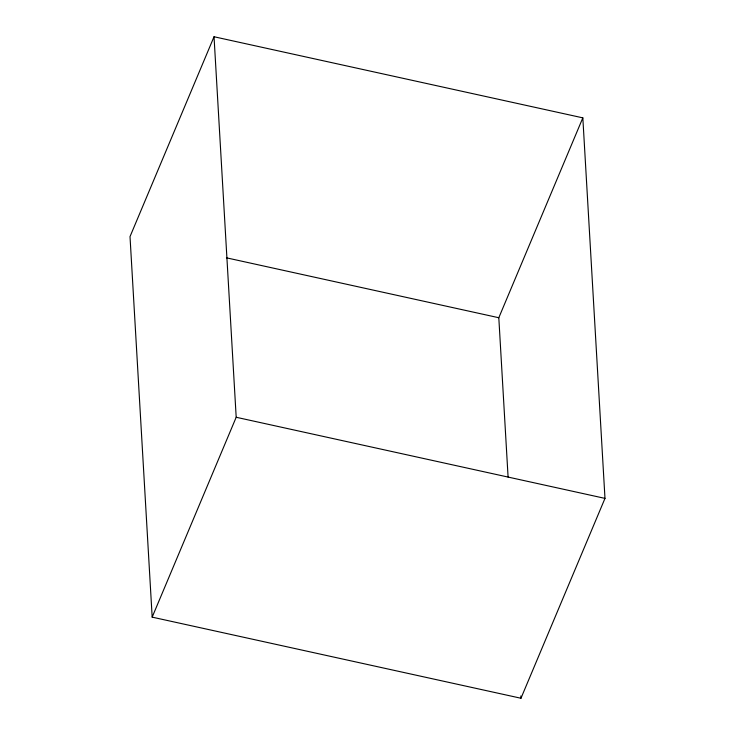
<?xml version="1.0" encoding="UTF-8"?>
<svg xmlns="http://www.w3.org/2000/svg" width="735" height="735" viewBox="0 0 735 735"><rect width="100%" height="100%" fill="white"/><g stroke="black" fill="none" stroke-linecap="round" stroke-linejoin="round"><path stroke-width="1.1" d="M214.032 36.75L130.012 236.615L152.173 617.143L520.968 698.25L604.988 498.385L582.827 117.857L214.032 36.75L236.192 417.269L152.173 617.143M508.087 477.043L498.808 317.731L582.827 117.857M226.417 257.82L498.808 317.731M236.192 417.269L604.988 498.385M520.83 695.953L520.968 698.25"/></g></svg>
